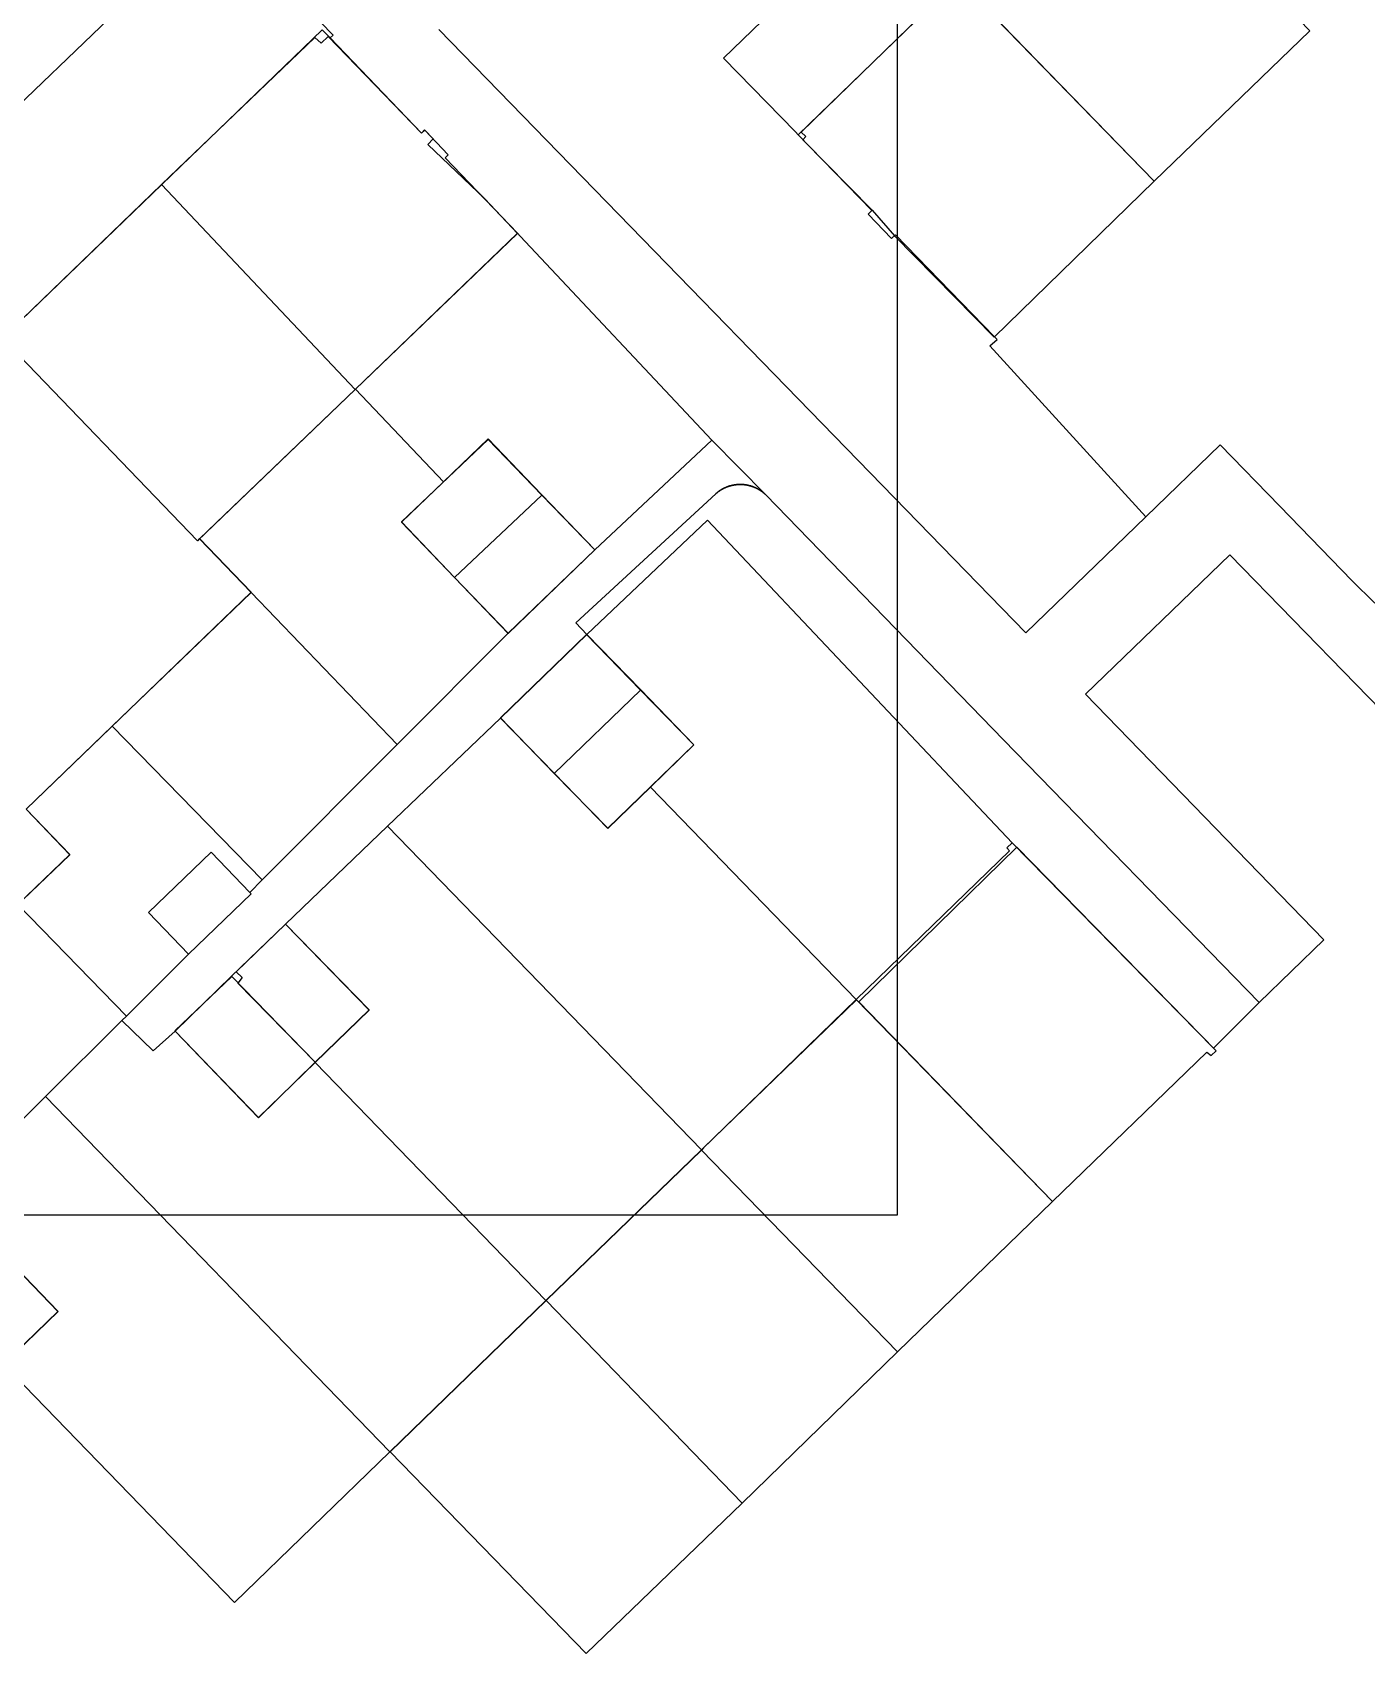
# Model space of a CAD drawing. Header units: metres. Extents: x -127 to 442, y -186 to 462.
# Drawn here: x 224.72 to 262.16, y -12.31 to 33.17 of the extents above; entities that cross this region are included whole.
import ezdxf

# ---------------------------------------------------------------- set-up
doc = ezdxf.new("R2010")
doc.units = ezdxf.units.M

msp = doc.modelspace()

# ---------------------------------------------------------------- linework, layer by layer
at = {"color": 7}
msp.add_lwpolyline([(0, 0), (249, 0), (249, 249), (0, 249)], close=True, dxfattribs=at)
at = {"layer": 'building_2', "color": 1}
for points in [[(256.203, 29), (260.57, 33.219), (255.062, 38.906), (250.703, 34.656), (256.203, 29)], [(250.898, 34.375), (250.664, 34.625), (246.297, 30.375), (246.422, 30.25), (246.344, 30.156), (248.281, 28.188), (248.914, 27.469), (251.711, 24.625), (256.203, 29), (250.953, 34.406), (250.898, 34.375)], [(237.414, 28.5), (235.812, 30.031), (235.969, 30.188), (235.727, 30.438), (235.641, 30.344), (233.023, 33.062), (232.82, 32.875), (232.648, 33.031), (228.344, 28.906), (233.781, 23.156), (238.336, 27.531), (237.414, 28.5)], [(229.352, 18.906), (233.781, 23.156), (228.344, 28.906), (223.883, 24.594), (229.352, 18.906)], [(224.547, 11.375), (230.859, 17.469), (229.406, 18.969), (229.352, 18.906), (223.883, 24.594), (216.078, 17), (224.234, 8.625), (225.773, 10.094), (224.547, 11.375)], [(235.078, 19.438), (236.562, 17.875), (239.016, 20.188), (237.508, 21.75), (235.078, 19.438)], [(236.562, 17.875), (238.07, 16.312), (240.5, 18.656), (239.016, 20.188), (236.562, 17.875)], [(241.781, 14.719), (240.273, 16.281), (237.859, 13.938), (239.359, 12.375), (241.781, 14.719)], [(240.867, 10.844), (243.281, 13.188), (241.781, 14.719), (239.359, 12.375), (240.867, 10.844)], [(252.344, 10.312), (247.914, 5.969), (253.344, 0.375), (257.68, 4.562), (257.797, 4.469), (257.938, 4.594), (252.344, 10.312)], [(230.484, 6.5), (232.656, 4.281), (234.172, 5.75), (231.82, 8.156), (230.438, 6.812), (230.602, 6.656), (230.484, 6.5)], [(231.062, 2.719), (232.656, 4.281), (230.312, 6.688), (228.719, 5.156), (231.062, 2.719)], [(243.555, 1.875), (243.492, 1.812), (248.992, -3.844), (253.344, 0.375), (247.844, 6.031), (243.555, 1.875)], [(243.492, 1.812), (239.133, -2.406), (244.633, -8.094), (248.992, -3.844), (243.492, 1.812)], [(223.094, -0.281), (221.562, -1.781), (223.914, -4.188), (225.438, -2.719), (223.094, -0.281)], [(239.133, -2.406), (234.758, -6.656), (240.258, -12.312), (244.633, -8.094), (239.133, -2.406)]]:
    msp.add_lwpolyline(points, close=True, dxfattribs=at)
at = {"layer": 'road_0', "color": 8}
for points in [[(220.812, 27.751), (229.887, 36.46)], [(229.887, 36.46), (233.155, 33.099), (233.071, 33.018), (235.64, 30.343), (235.729, 30.429), (236.39, 29.739), (236.301, 29.655), (238.334, 27.54), (238.41, 27.459), (243.784, 21.733), (245.3, 20.197), (251.967, 13.326), (259.144, 5.951), (260.96, 7.713), (254.275, 14.604), (258.322, 18.513), (265.399, 11.256)], [(262.389, 17.16), (261.746, 17.798), (259.724, 19.884), (258.048, 21.603), (255.962, 19.579), (252.6, 16.324), (236.127, 33.25)]]:
    msp.add_lwpolyline(points, dxfattribs=at)
msp.add_lwpolyline([(245.3, 20.197), (243.784, 21.733), (240.501, 18.652), (238.071, 16.316), (234.957, 13.195), (231.164, 9.393), (230.817, 9.045), (230.856, 9.004), (229.098, 7.313), (227.356, 5.575), (227.23, 5.45), (228.11, 4.6), (228.721, 5.149), (230.309, 6.689), (231.822, 8.156), (234.685, 10.899), (237.856, 13.936), (240.276, 16.283), (239.97, 16.607), (243.897, 20.229), (243.897, 20.229), (243.902, 20.234), (243.908, 20.239), (243.914, 20.243), (243.919, 20.248), (243.925, 20.253), (243.931, 20.258), (243.936, 20.262), (243.942, 20.267), (243.948, 20.271), (243.954, 20.276), (243.959, 20.28), (243.965, 20.285), (243.971, 20.289), (243.977, 20.293), (243.983, 20.298), (243.989, 20.302), (243.995, 20.306), (244.001, 20.31), (244.007, 20.314), (244.013, 20.318), (244.019, 20.322), (244.025, 20.326), (244.032, 20.33), (244.038, 20.334), (244.044, 20.338), (244.05, 20.342), (244.057, 20.346), (244.063, 20.349), (244.069, 20.353), (244.076, 20.357), (244.082, 20.36), (244.089, 20.364), (244.095, 20.367), (244.102, 20.371), (244.108, 20.374), (244.115, 20.377), (244.121, 20.381), (244.128, 20.384), (244.134, 20.387), (244.141, 20.39), (244.148, 20.393), (244.154, 20.396), (244.161, 20.399), (244.168, 20.402), (244.174, 20.405), (244.181, 20.408), (244.188, 20.411), (244.195, 20.414), (244.201, 20.417), (244.208, 20.419), (244.215, 20.422), (244.222, 20.424), (244.229, 20.427), (244.236, 20.43), (244.243, 20.432), (244.25, 20.434), (244.257, 20.437), (244.264, 20.439), (244.271, 20.441), (244.278, 20.443), (244.285, 20.446), (244.292, 20.448), (244.299, 20.45), (244.306, 20.452), (244.313, 20.454), (244.32, 20.455), (244.327, 20.457), (244.334, 20.459), (244.341, 20.461), (244.348, 20.463), (244.355, 20.464), (244.363, 20.466), (244.37, 20.467), (244.377, 20.469), (244.384, 20.47), (244.391, 20.472), (244.399, 20.473), (244.406, 20.474), (244.413, 20.475), (244.42, 20.477), (244.428, 20.478), (244.435, 20.479), (244.442, 20.48), (244.449, 20.481), (244.457, 20.482), (244.464, 20.483), (244.471, 20.483), (244.478, 20.484), (244.486, 20.485), (244.493, 20.485), (244.5, 20.486), (244.508, 20.487), (244.515, 20.487), (244.522, 20.488), (244.53, 20.488), (244.537, 20.488), (244.544, 20.489), (244.552, 20.489), (244.559, 20.489), (244.559, 20.489), (244.567, 20.489), (244.576, 20.489), (244.584, 20.489), (244.592, 20.489), (244.6, 20.489), (244.609, 20.489), (244.617, 20.489), (244.625, 20.488), (244.633, 20.488), (244.642, 20.488), (244.65, 20.487), (244.658, 20.487), (244.666, 20.486), (244.675, 20.485), (244.683, 20.484), (244.691, 20.484), (244.699, 20.483), (244.707, 20.482), (244.716, 20.481), (244.724, 20.48), (244.732, 20.478), (244.74, 20.477), (244.748, 20.476), (244.756, 20.475), (244.765, 20.473), (244.773, 20.472), (244.781, 20.47), (244.789, 20.468), (244.797, 20.467), (244.805, 20.465), (244.813, 20.463), (244.821, 20.461), (244.829, 20.459), (244.837, 20.457), (244.845, 20.455), (244.853, 20.453), (244.861, 20.451), (244.869, 20.449), (244.877, 20.446), (244.885, 20.444), (244.893, 20.441), (244.901, 20.439), (244.909, 20.436), (244.916, 20.434), (244.924, 20.431), (244.932, 20.428), (244.94, 20.425), (244.947, 20.422), (244.955, 20.419), (244.963, 20.416), (244.971, 20.413), (244.978, 20.41), (244.986, 20.407), (244.993, 20.404), (245.001, 20.4), (245.008, 20.397), (245.016, 20.394), (245.023, 20.39), (245.031, 20.386), (245.038, 20.383), (245.046, 20.379), (245.053, 20.375), (245.06, 20.372), (245.068, 20.368), (245.075, 20.364), (245.082, 20.36), (245.089, 20.356), (245.097, 20.352), (245.104, 20.347), (245.111, 20.343), (245.118, 20.339), (245.125, 20.335), (245.132, 20.33), (245.139, 20.326), (245.146, 20.321), (245.153, 20.317), (245.16, 20.312), (245.166, 20.307), (245.173, 20.303), (245.18, 20.298), (245.187, 20.293), (245.193, 20.288), (245.2, 20.283), (245.206, 20.278), (245.213, 20.273), (245.219, 20.268), (245.226, 20.263), (245.232, 20.258), (245.239, 20.252), (245.245, 20.247), (245.251, 20.242), (245.258, 20.236), (245.264, 20.231), (245.27, 20.225), (245.276, 20.22), (245.282, 20.214), (245.288, 20.208), (245.294, 20.203), (245.3, 20.197)], close=True, dxfattribs=at)
at = {"layer": 'terrain_0', "color": 8}
for points in [[(233.071, 33.018), (233.155, 33.099), (229.887, 36.46), (220.812, 27.751), (223.88, 24.598), (228.347, 28.901), (232.854, 33.244), (233.071, 33.018)], [(250.704, 34.668), (248.615, 36.822), (247.383, 35.626), (246.541, 34.808), (244.114, 32.451), (246.13, 30.38), (246.207, 30.301), (250.704, 34.668)], [(238.41, 27.459), (238.334, 27.54), (233.783, 23.165), (236.252, 20.56), (237.506, 21.765), (239.013, 20.2), (240.501, 18.652), (243.784, 21.733), (238.41, 27.459)], [(236.252, 20.56), (233.783, 23.165), (229.409, 18.961), (230.858, 17.455), (234.957, 13.195), (238.071, 16.316), (236.566, 17.881), (235.077, 19.43), (236.252, 20.56)], [(240.276, 16.283), (241.78, 14.732), (243.282, 13.18), (242.061, 11.996), (247.84, 6.039), (252.143, 10.211), (252.067, 10.29), (252.218, 10.437), (243.669, 19.488), (240.276, 16.283)], [(230.858, 17.455), (226.962, 13.709), (231.164, 9.393), (234.957, 13.195), (230.858, 17.455)], [(230.817, 9.045), (231.164, 9.393), (226.962, 13.709), (224.544, 11.383), (225.771, 10.107), (224.312, 8.703), (227.356, 5.575), (229.098, 7.313), (227.975, 8.481), (229.733, 10.172), (230.817, 9.045)], [(242.061, 11.996), (240.863, 10.834), (239.359, 12.385), (237.856, 13.936), (234.685, 10.899), (243.492, 1.823), (247.84, 6.039), (242.061, 11.996)], [(234.685, 10.899), (231.822, 8.156), (234.167, 5.736), (232.655, 4.269), (239.13, -2.406), (243.492, 1.823), (234.685, 10.899)], [(227.23, 5.45), (227.356, 5.575), (224.312, 8.703), (224.236, 8.63), (222.701, 7.153), (221.48, 8.421), (219.198, 6.226), (223.53, 1.774), (225.085, 3.319), (227.23, 5.45)], [(232.655, 4.269), (231.065, 2.728), (228.721, 5.149), (228.11, 4.6), (227.23, 5.45), (225.085, 3.319), (234.753, -6.649), (239.13, -2.406), (232.655, 4.269)], [(225.085, 3.319), (223.53, 1.774), (224.35, 0.932), (223.092, -0.295), (225.437, -2.715), (223.911, -4.195), (230.394, -10.876), (234.753, -6.649), (225.085, 3.319)]]:
    msp.add_lwpolyline(points, close=True, dxfattribs=at)
at = {"layer": 'terrain_5', "color": 3}
msp.add_lwpolyline([(236.127, 33.25), (252.6, 16.324), (255.962, 19.579), (251.586, 24.374), (251.789, 24.559), (251.713, 24.639), (248.939, 27.493), (248.831, 27.388), (248.169, 28.069), (248.277, 28.174), (246.207, 30.301), (246.207, 30.301), (246.13, 30.38), (244.114, 32.451), (246.541, 34.808)], dxfattribs=at)
msp.add_lwpolyline([(245.3, 20.197), (245.294, 20.203), (245.288, 20.208), (245.282, 20.214), (245.276, 20.22), (245.27, 20.225), (245.264, 20.231), (245.258, 20.236), (245.251, 20.242), (245.245, 20.247), (245.239, 20.252), (245.232, 20.258), (245.226, 20.263), (245.219, 20.268), (245.213, 20.273), (245.206, 20.278), (245.2, 20.283), (245.193, 20.288), (245.187, 20.293), (245.18, 20.298), (245.173, 20.303), (245.166, 20.307), (245.16, 20.312), (245.153, 20.317), (245.146, 20.321), (245.139, 20.326), (245.132, 20.33), (245.125, 20.335), (245.118, 20.339), (245.111, 20.343), (245.104, 20.347), (245.097, 20.352), (245.089, 20.356), (245.082, 20.36), (245.075, 20.364), (245.068, 20.368), (245.06, 20.372), (245.053, 20.375), (245.046, 20.379), (245.038, 20.383), (245.031, 20.386), (245.023, 20.39), (245.016, 20.394), (245.008, 20.397), (245.001, 20.4), (244.993, 20.404), (244.986, 20.407), (244.978, 20.41), (244.971, 20.413), (244.963, 20.416), (244.955, 20.419), (244.947, 20.422), (244.94, 20.425), (244.932, 20.428), (244.924, 20.431), (244.916, 20.434), (244.909, 20.436), (244.901, 20.439), (244.893, 20.441), (244.885, 20.444), (244.877, 20.446), (244.869, 20.449), (244.861, 20.451), (244.853, 20.453), (244.845, 20.455), (244.837, 20.457), (244.829, 20.459), (244.821, 20.461), (244.813, 20.463), (244.805, 20.465), (244.797, 20.467), (244.789, 20.468), (244.781, 20.47), (244.773, 20.472), (244.765, 20.473), (244.756, 20.475), (244.748, 20.476), (244.74, 20.477), (244.732, 20.478), (244.724, 20.48), (244.716, 20.481), (244.707, 20.482), (244.699, 20.483), (244.691, 20.484), (244.683, 20.484), (244.675, 20.485), (244.666, 20.486), (244.658, 20.487), (244.65, 20.487), (244.642, 20.488), (244.633, 20.488), (244.625, 20.488), (244.617, 20.489), (244.609, 20.489), (244.6, 20.489), (244.592, 20.489), (244.584, 20.489), (244.576, 20.489), (244.567, 20.489), (244.559, 20.489), (244.559, 20.489), (244.552, 20.489), (244.544, 20.489), (244.537, 20.488), (244.53, 20.488), (244.522, 20.488), (244.515, 20.487), (244.508, 20.487), (244.5, 20.486), (244.493, 20.485), (244.486, 20.485), (244.478, 20.484), (244.471, 20.483), (244.464, 20.483), (244.457, 20.482), (244.449, 20.481), (244.442, 20.48), (244.435, 20.479), (244.428, 20.478), (244.42, 20.477), (244.413, 20.475), (244.406, 20.474), (244.399, 20.473), (244.391, 20.472), (244.384, 20.47), (244.377, 20.469), (244.37, 20.467), (244.363, 20.466), (244.355, 20.464), (244.348, 20.463), (244.341, 20.461), (244.334, 20.459), (244.327, 20.457), (244.32, 20.455), (244.313, 20.454), (244.306, 20.452), (244.299, 20.45), (244.292, 20.448), (244.285, 20.446), (244.278, 20.443), (244.271, 20.441), (244.264, 20.439), (244.257, 20.437), (244.25, 20.434), (244.243, 20.432), (244.236, 20.43), (244.229, 20.427), (244.222, 20.424), (244.215, 20.422), (244.208, 20.419), (244.201, 20.417), (244.195, 20.414), (244.188, 20.411), (244.181, 20.408), (244.174, 20.405), (244.168, 20.402), (244.161, 20.399), (244.154, 20.396), (244.148, 20.393), (244.141, 20.39), (244.134, 20.387), (244.128, 20.384), (244.121, 20.381), (244.115, 20.377), (244.108, 20.374), (244.102, 20.371), (244.095, 20.367), (244.089, 20.364), (244.082, 20.36), (244.076, 20.357), (244.069, 20.353), (244.063, 20.349), (244.057, 20.346), (244.05, 20.342), (244.044, 20.338), (244.038, 20.334), (244.032, 20.33), (244.025, 20.326), (244.019, 20.322), (244.013, 20.318), (244.007, 20.314), (244.001, 20.31), (243.995, 20.306), (243.989, 20.302), (243.983, 20.298), (243.977, 20.293), (243.971, 20.289), (243.965, 20.285), (243.959, 20.28), (243.954, 20.276), (243.948, 20.271), (243.942, 20.267), (243.936, 20.262), (243.931, 20.258), (243.925, 20.253), (243.919, 20.248), (243.914, 20.243), (243.908, 20.239), (243.902, 20.234), (243.897, 20.229), (243.897, 20.229), (239.97, 16.607), (240.276, 16.283), (243.669, 19.488), (252.218, 10.437), (257.866, 4.675), (259.144, 5.951), (251.967, 13.326), (245.3, 20.197)], close=True, dxfattribs=at)

doc.saveas('drawing.dxf')
